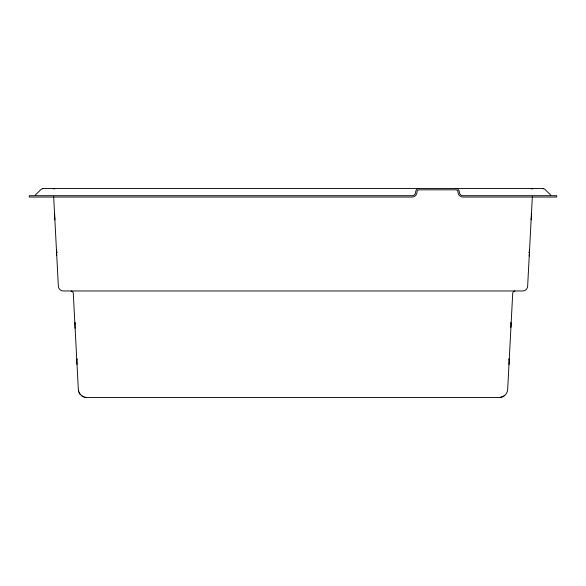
<?xml version="1.0" encoding="UTF-8"?>
<svg xmlns="http://www.w3.org/2000/svg" width="586" height="586" viewBox="0 0 586 586"><rect width="100%" height="100%" fill="white"/><g stroke="black" fill="none" stroke-linecap="round" stroke-linejoin="round"><path stroke-width="0.88" d="M509.161 360.998L508.985 364.419M511.051 324.878L510.926 327.376M529.37 253.408L529.407 252.632M531.121 219.926L531.216 218.124M529.231 256.053L529.326 254.251M531.26 217.289L531.304 216.505M532.344 196.588L527.642 286.261C527.554 288.817 525.246 291.008 522.683 290.971L63.317 290.971C60.754 291.008 58.446 288.817 58.358 286.261L53.656 196.588M509.197 360.295L509.293 358.507L508.926 360.134M511.087 324.168L511.182 322.381L510.816 324.014M529.444 251.929L529.48 251.321M529.502 250.823L529.539 250.134L529.422 250.969M531.392 214.696L531.429 214.015L531.319 214.842M528.792 252.507L529.173 251.768M531.78 189.073L533.128 188.465M35.343 195.006L41.313 189.161L43.437 188.465L542.563 188.465L544.687 189.161L550.657 195.006M78.92 392.115C80.157 395.323 83.461 397.564 86.896 397.535L499.104 397.535C503.521 397.608 507.527 393.829 507.674 389.404L512.721 293.11L513.285 291.725L514.977 290.971M503.264 396.458L504.18 395.872M502.283 396.92L500.503 397.411M42.873 188.509L43.437 188.465M52.872 188.465L54.22 189.073M71.023 290.971L72.715 291.725L73.279 293.11L78.326 389.404L78.92 392.115M85.966 397.484L84.157 397.081M83.293 396.737L81.696 395.777M80.348 394.503L79.308 392.964M56.827 251.768L57.208 252.507M75.184 324.014L74.818 322.381L74.913 324.175M77.074 360.134L76.707 358.507L76.803 360.295M78.429 390.327L78.627 391.236M54.681 214.842L54.571 214.015L54.659 215.802M56.578 250.969L56.461 250.134L56.556 251.921M75.03 326.497L75.125 328.299M76.839 360.998L77.015 364.419M54.696 216.505L54.879 219.926M56.674 254.243L56.725 255.13M74.949 324.878L74.986 325.655M56.593 252.632L56.63 253.408M419.246 188.465A3.611 3.611 0 0 0 415.642 191.893L415.62 192.267A3.611 3.611 0 0 1 412.009 195.695L29.3 195.695L29.3 197.05L412.009 197.05A4.966 4.966 0 0 0 416.976 192.34L416.99 191.959A2.256 2.256 0 0 1 419.246 189.82L455.74 189.82A2.256 2.256 0 0 1 457.146 190.318L457.424 190.582A2.256 2.256 0 0 1 457.937 191.585L458.01 192.34A4.966 4.966 0 0 0 462.977 197.043L556.7 197.05L556.7 195.695L462.977 195.695A3.604 3.604 0 0 1 460.721 194.904L459.907 193.995A3.604 3.604 0 0 1 459.373 192.274L459.08 190.706L457.996 189.263A3.619 3.619 0 0 0 455.74 188.465M54.952 220.724L54.952 220.724M56.842 256.844L56.842 256.844M75.198 329.09L75.198 329.09M77.088 365.217L77.088 365.217M501.257 397.257L500.188 397.462L501.25 397.257M543.061 188.509L542.541 188.465L543.676 188.648L543.061 188.509M508.912 365.217L508.912 365.217M531.048 220.724L531.048 220.724M529.158 256.844L529.158 256.844M510.802 329.09L510.802 329.09"/></g></svg>
